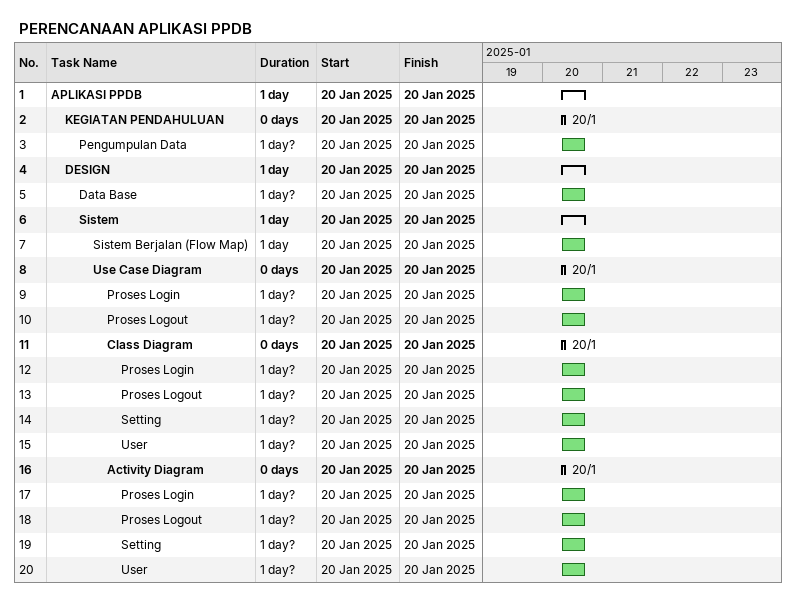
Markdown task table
PERENCANAAN APLIKASI PPDB

| ID | Level | Task | Duration | Start | Finish |
|---|---|---|---|---|---|
| 1 | 1 | **APLIKASI PPDB** | 1d | 2025-01-20 | 2025-01-20 |
| 2 | 2 | **KEGIATAN PENDAHULUAN** | 0d | 2025-01-20 | 2025-01-20 |
| 3 | 3 | Pengumpulan Data | 1d? | 2025-01-20 | 2025-01-20 |
| 4 | 2 | **DESIGN** | 1d | 2025-01-20 | 2025-01-20 |
| 5 | 3 | Data Base | 1d? | 2025-01-20 | 2025-01-20 |
| 6 | 3 | **Sistem** | 1d | 2025-01-20 | 2025-01-20 |
| 7 | 4 | Sistem Berjalan (Flow Map) | 1d | 2025-01-20 | 2025-01-20 |
| 8 | 4 | **Use Case Diagram** | 0d | 2025-01-20 | 2025-01-20 |
| 9 | 5 | Proses Login | 1d? | 2025-01-20 | 2025-01-20 |
| 10 | 5 | Proses Logout | 1d? | 2025-01-20 | 2025-01-20 |
| 11 | 5 | **Class Diagram** | 0d | 2025-01-20 | 2025-01-20 |
| 12 | 6 | Proses Login | 1d? | 2025-01-20 | 2025-01-20 |
| 13 | 6 | Proses Logout | 1d? | 2025-01-20 | 2025-01-20 |
| 14 | 6 | Setting | 1d? | 2025-01-20 | 2025-01-20 |
| 15 | 6 | User | 1d? | 2025-01-20 | 2025-01-20 |
| 16 | 5 | **Activity Diagram** | 0d | 2025-01-20 | 2025-01-20 |
| 17 | 6 | Proses Login | 1d? | 2025-01-20 | 2025-01-20 |
| 18 | 6 | Proses Logout | 1d? | 2025-01-20 | 2025-01-20 |
| 19 | 6 | Setting | 1d? | 2025-01-20 | 2025-01-20 |
| 20 | 6 | User | 1d? | 2025-01-20 | 2025-01-20 |
